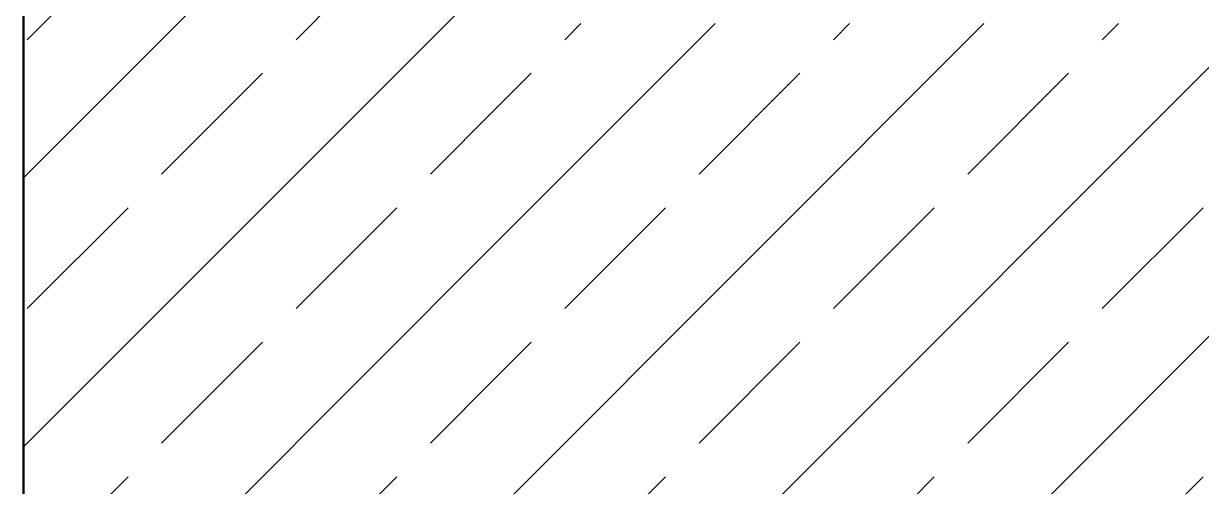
# Model space of a CAD drawing. Header units: centimetres. Extents: x 52.8 to 69.4, y 16.8 to 58.2.
# Drawn here: x 60.13 to 61.618, y 18.874 to 19.458 of the extents above; entities that cross this region are included whole.
import ezdxf
from ezdxf.xclip import XClip

# ---------------------------------------------------------------- set-up
doc = ezdxf.new("R2010")
doc.units = ezdxf.units.CM
doc.header["$MEASUREMENT"] = 0
doc.header["$XCLIPFRAME"] = 0
doc.set_wipeout_variables(frame=1)
doc.linetypes.add('Wipeout_Contour', pattern=[100, 0, -100])
doc.layers.add('-2._Grundriss 2.UG_7_Neubau_Wände massiv.gfb', color=7, linetype='Continuous')
pattern_1 = [(45, (42.56998, 4.75838), (-0.1697056, 0.1697056), []), (45, (42.48513, 4.84323), (-0.1697056, 0.1697056), [0.18, -0.06])]

# ---------------------------------------------------------------- blocks, each defined once
blk = doc.blocks.new('Zeichnung_8_7', base_point=(42.57, 4.7584))
at = {"color": 254, "linetype": 'Wipeout_Contour', "lineweight": 0, "ltscale": 252.775555}
blk.add_wipeout([(60.13, 16.7942), (60.73, 16.7942), (60.73, 20.0584), (60.13, 20.0584)], dxfattribs=at).dxf.layer = '-2._Grundriss 2.UG_7_Neubau_Wände massiv.gfb'
at = {"layer": '-2._Grundriss 2.UG_7_Neubau_Wände massiv.gfb', "linetype": 'Continuous', "lineweight": 0, "true_color": 0x000000}
h = blk.add_hatch(dxfattribs=at)
h.set_pattern_fill('BETON__STAHLBETON_0007', color=18, style=0, pattern_type=2)
h.set_pattern_definition(pattern_1)
h.paths.add_polyline_path([(60.13, 16.7942), (60.73, 16.7942), (60.73, 20.0584), (60.13, 20.0584)])
at = {"layer": '-2._Grundriss 2.UG_7_Neubau_Wände massiv.gfb', "color": 7, "linetype": 'Continuous', "lineweight": 50, "ltscale": 10, "flags": 128}
blk.add_lwpolyline([(60.13, 20.0584), (60.13, 16.7942)], dxfattribs=at)
at = {"color": 254, "linetype": 'Wipeout_Contour', "lineweight": 0, "ltscale": 259.265501}
blk.add_wipeout([(63.11, 19.4584), (60.73, 19.4584), (60.73, 18.8584), (63.11, 18.8584)], dxfattribs=at).dxf.layer = '-2._Grundriss 2.UG_7_Neubau_Wände massiv.gfb'
at = {"layer": '-2._Grundriss 2.UG_7_Neubau_Wände massiv.gfb', "linetype": 'Continuous', "lineweight": 0, "true_color": 0x000000}
h = blk.add_hatch(dxfattribs=at)
h.set_pattern_fill('BETON__STAHLBETON_0007', color=18, style=0, pattern_type=2)
h.set_pattern_definition(pattern_1)
h.paths.add_polyline_path([(63.11, 19.4584), (60.73, 19.4584), (60.73, 18.8584), (63.11, 18.8584)])

msp = doc.modelspace()

# ---------------------------------------------------------------- block references
at = {"color": 7, "linetype": 'Continuous', "lineweight": 13, "ltscale": 10}
ref = msp.add_blockref('Zeichnung_8_7', (42.57, 4.7584), dxfattribs=at)
XClip(ref).set_block_clipping_path([(54.5300182444, 16.794228408), (69.4001759032, 38.3115296116)])

doc.saveas('drawing.dxf')
